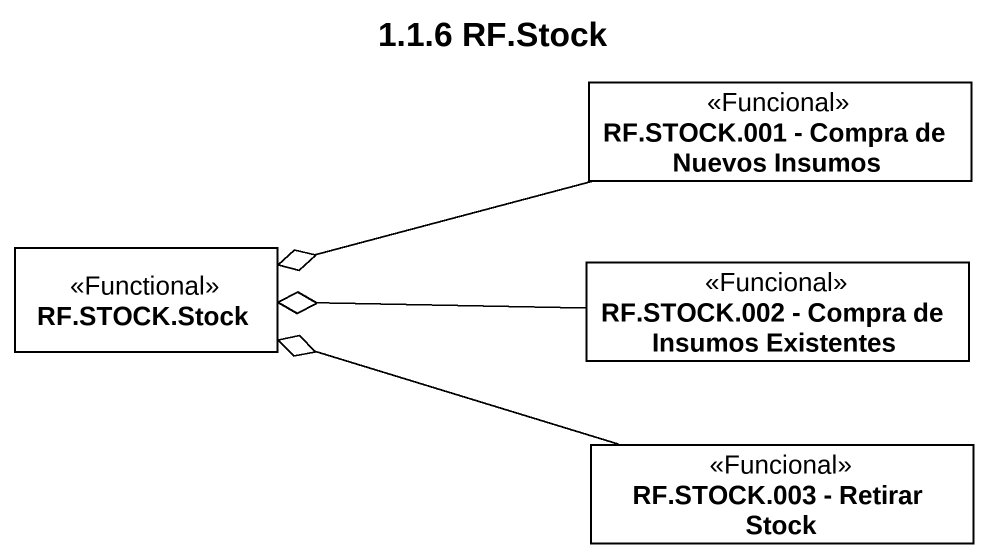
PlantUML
@startuml
title 1.1.6 RF.Stock
hide circle
hide empty members
class "RF.STOCK.001 - Compra de Nuevos Insumos" as RF_STOCK_001_Compra_de <<Funcional>>
class "RF.STOCK.Stock" as RF_STOCK_Stock <<Functional>>
class "RF.STOCK.002 - Compra de Insumos Existentes" as RF_STOCK_002_Compra_de <<Funcional>>
class "RF.STOCK.003 - Retirar Stock" as RF_STOCK_003_Retirar_Stock <<Funcional>>
RF_STOCK_001_Compra_de -left-o RF_STOCK_Stock
RF_STOCK_002_Compra_de -left-o RF_STOCK_Stock
RF_STOCK_003_Retirar_Stock -left-o RF_STOCK_Stock
@enduml
